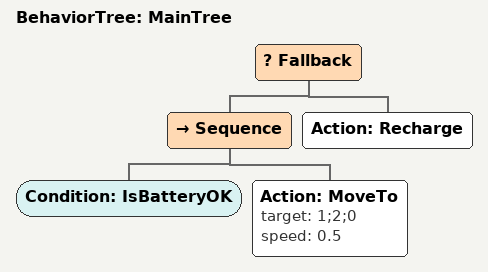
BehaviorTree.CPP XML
<root main_tree_to_execute="MainTree">

  <!-- 主行为树 -->
  <BehaviorTree ID="MainTree">
    <Fallback>
      <Sequence>
        <Condition ID="IsBatteryOK" />
        <Action ID="MoveTo" target="1;2;0" speed="0.5"/>
      </Sequence>
      <Action ID="Recharge" />
    </Fallback>
  </BehaviorTree>

  <!-- 节点模型定义（Groot 需要这个） -->
</root>
